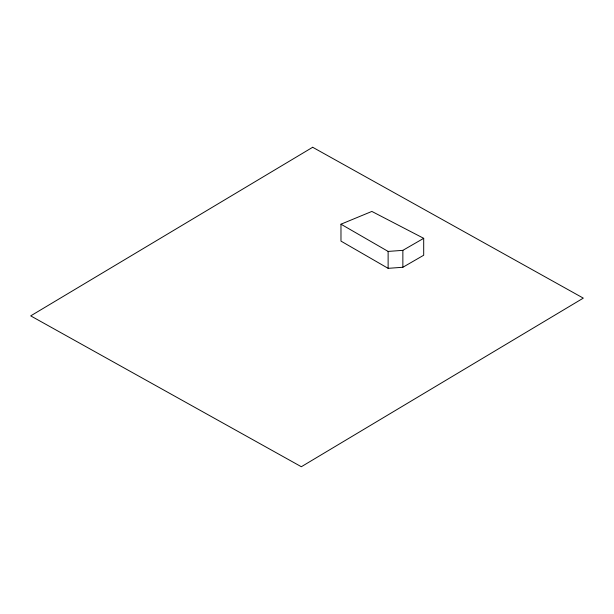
<?xml version="1.0" encoding="UTF-8"?>
<svg xmlns="http://www.w3.org/2000/svg" width="614" height="614" viewBox="0 0 614 614"><rect width="100%" height="100%" fill="white"/><g stroke="black" fill="none" stroke-linecap="round" stroke-linejoin="round"><path stroke-width="0.92" d="M340.977 224.194L388.125 251.418L402.861 250.351L423.698 238.324L423.698 255.24L402.861 267.267L388.125 268.333L340.977 241.11L340.977 224.194L371.861 211.431L423.698 238.324M402.861 250.351L402.861 267.267M388.125 251.418L388.125 268.333M312.672 147.268L30.7 315.872L301.336 466.732L583.3 298.128L312.672 147.268"/></g></svg>
